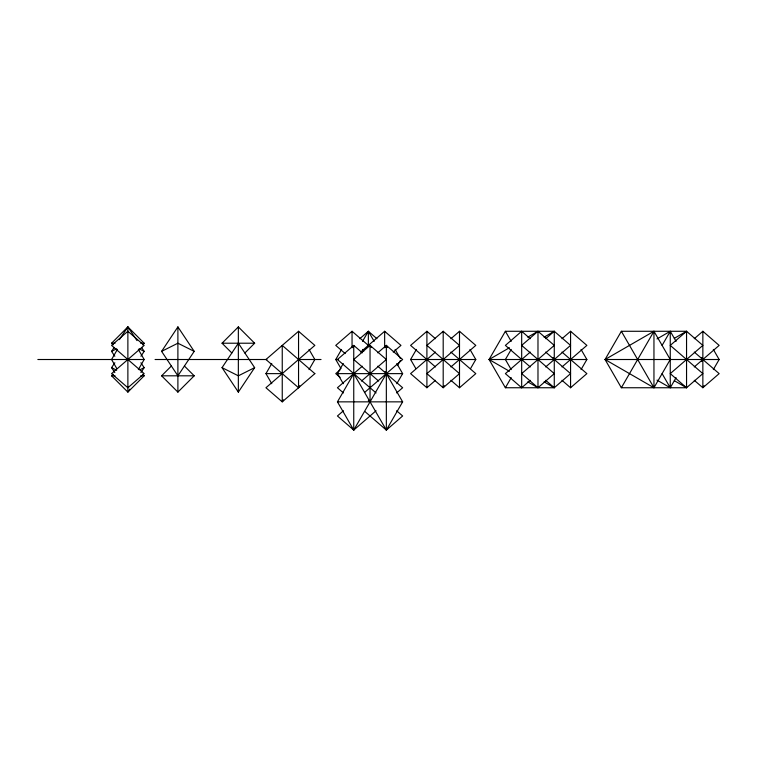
<?xml version="1.0" encoding="UTF-8"?>
<svg xmlns="http://www.w3.org/2000/svg" width="757" height="757" viewBox="0 0 757 757"><rect width="100%" height="100%" fill="white"/><g stroke="black" fill="none" stroke-linecap="round" stroke-linejoin="round"><path stroke-width="1.14" d="M368.356 346.574L368.356 331.282L376.929 338.71M117.401 349.431L111.572 359.509L116.815 368.583M138.351 369.596L144.171 359.509L138.351 349.431M271.772 383.704L265.953 373.627L271.772 363.54M283.411 399.838L282.247 401.853L265.953 387.745L314.846 345.4L298.551 331.282L265.953 359.509L298.551 387.745L299.715 385.729M309.026 369.596L314.846 359.509L309.026 349.431M340.991 368.583L335.758 359.509L341.577 349.431M343.271 383.704L337.442 373.627L343.271 363.54M352.582 347.416L353.746 345.4L362.319 352.828M362.537 341.36L368.356 331.282L374.176 341.36M376.049 410.767L353.746 430.09L337.442 401.853L353.746 373.627L386.344 430.09L402.639 415.972L396.64 410.767M385.181 347.416L386.344 345.4L402.639 359.509L364.893 392.202M343.451 410.767L337.442 415.972L353.746 430.09L386.344 373.627M397.463 365.565L400.368 360.521M415.839 368.583L410.597 359.509L416.416 349.431M396.819 383.704L402.639 373.627L396.819 363.54M364.893 411.515L386.344 430.09L402.639 401.853L385.181 371.611M444.359 385.729L443.195 387.745L426.901 373.627L459.499 345.4L443.195 331.282L426.901 345.4L459.499 373.627L443.195 387.745L443.195 331.282M470.551 368.583L475.793 359.509L469.974 349.431M545.693 352.081L570.57 373.627L554.275 387.745L505.383 387.745L489.079 359.509L505.383 331.282L554.275 331.282L570.57 345.4L545.693 366.937M511.202 349.431L505.383 359.509L511.202 369.596M505.383 387.745L511.202 377.658M581.054 369.596L586.874 359.509L581.054 349.431M657.01 338.928L670.257 331.282L670.257 359.509L653.953 387.745L605.061 359.509L621.355 331.282L686.552 331.282L702.856 345.4L670.257 373.627L686.552 387.745L702.856 373.627L670.257 345.4L686.552 331.282L686.552 387.745L621.355 387.745L605.061 359.509L653.953 331.282L670.257 359.509L670.257 387.745L657.01 380.099M621.355 387.745L653.953 331.282L653.953 387.745L621.355 331.282M662.101 345.4L670.257 331.282L676.077 341.36M676.077 377.658L670.257 387.745L662.101 373.627M701.692 361.524L702.856 359.509L701.692 357.493M704.019 385.729L702.856 387.745L694.273 380.317M713.331 369.596L719.15 359.509L713.331 349.431M114.837 356.254L111.572 351.362L114.184 347.454M119.398 339.628L127.876 326.91L144.171 343.214L142.543 344.842M114.837 372.548L111.572 367.656L114.837 362.773M140.916 356.254L144.171 351.362L141.568 347.454M129.835 389.174L127.876 392.107L111.572 375.813L113.209 374.176M140.916 372.548L144.171 367.656L140.916 362.773M161.601 351.362L177.895 326.91L194.199 351.362L177.895 375.813L161.601 351.362L177.895 343.214L194.199 351.362M222.047 367.656L238.351 343.214L254.645 367.656L238.351 392.107L222.047 367.656L238.351 375.813L254.645 367.656M113.209 344.842L111.572 343.214L127.876 326.91L136.998 340.603M142.543 374.176L144.171 375.813L127.876 392.107L127.876 326.91M184.415 366.028L194.199 375.813L177.895 392.107L161.601 375.813L171.375 366.028M231.831 352.989L222.047 343.214L238.351 326.91L254.645 343.214L244.871 352.989M368.356 345.4L352.052 331.282L335.758 345.4L345.192 353.566M359.774 338.71L368.356 331.282M340.044 369.908L335.758 373.627L340.044 377.336M360.635 352.081L384.651 331.282L400.955 345.4L393.233 352.081M362.319 366.199L337.442 387.745L343.451 392.94M377.762 352.828L386.344 345.4L387.508 347.416M361.468 381.055L386.344 359.509L370.041 345.4L353.746 359.509L378.623 381.055M435.474 338.71L426.901 331.282L410.597 345.4L435.474 366.937M435.474 352.081L410.597 373.627L426.901 387.745L435.474 380.317M450.917 338.71L459.499 331.282L475.793 345.4L450.917 366.937M396.64 392.94L402.639 387.745L377.762 366.199M530.26 338.71L521.677 331.282L505.383 345.4L530.26 366.937M450.917 380.317L459.499 387.745L475.793 373.627L450.917 352.081M530.26 352.081L505.383 373.627L521.677 387.745L530.26 380.317M545.693 338.71L554.275 331.282L554.275 387.745L544.084 381.859M561.997 338.71L570.57 331.282L586.874 345.4L561.997 366.937M561.997 380.317L570.57 387.745L586.874 373.627L561.997 352.081M694.273 338.71L702.856 331.282L719.15 345.4L694.273 366.937M509.452 371.271L489.079 359.509L509.452 347.747M527.79 337.158L537.981 331.282L554.275 345.4L521.677 373.627L537.981 387.745L554.275 373.627L521.677 345.4L537.981 331.282L537.981 387.745L527.79 381.859M544.084 337.158L554.275 331.282M674.326 338.341L686.552 331.282M111.572 351.362L116.673 348.816M140.102 369.7L144.171 367.656M111.572 343.214L115.064 343.214M140.679 343.214L144.171 343.214M222.047 343.214L254.645 343.214M37.85 359.509L144.171 359.509M155.071 359.509L266.89 359.509M298.551 359.509L321.034 359.509M335.758 359.509L338.086 359.509M410.597 359.509L475.793 359.509M489.079 359.509L586.874 359.509M605.061 359.509L719.15 359.509M265.953 373.627L282.247 373.627M337.442 373.627L402.639 373.627M111.572 375.813L115.064 375.813M140.679 375.813L144.171 375.813M161.601 375.813L194.199 375.813M337.442 401.853L402.639 401.853M139.08 348.816L144.171 351.362M111.572 367.656L116.673 370.211M674.326 380.686L686.552 387.745M694.273 352.081L719.15 373.627L702.856 387.745L702.856 331.282M545.693 380.317L554.275 387.745M376.049 392.94L337.442 359.509L353.746 345.4L353.746 430.09M368.328 400.368L370.041 401.853L370.041 345.4L371.204 347.416M553.112 357.493L554.275 359.509M505.383 331.282L511.202 341.36M395.126 349.431L400.368 358.506M362.537 349.431L363.701 351.447M570.57 331.282L570.57 387.745M521.677 331.282L521.677 387.745M459.499 331.282L459.499 387.745M426.901 331.282L426.901 387.745M386.344 345.4L386.344 430.09M384.651 331.282L384.651 347.747M352.052 331.282L352.052 347.747M298.551 331.282L298.551 387.745M238.351 326.91L238.351 392.107M177.895 326.91L177.895 392.107M127.876 331.282L111.572 345.4L144.171 373.627L127.876 387.745L111.572 373.627L144.171 345.4L127.876 331.282M314.846 373.627L282.247 401.853L282.247 345.4L314.846 373.627"/></g></svg>
